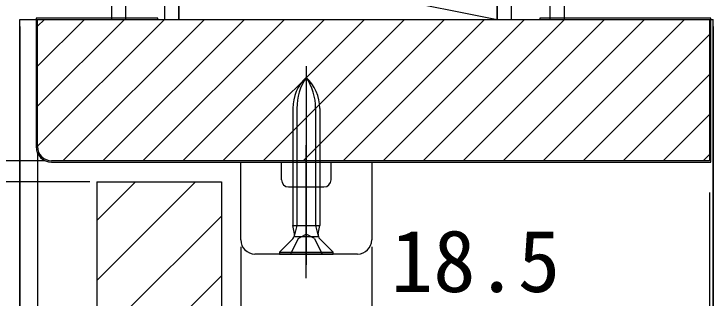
# Model space of a CAD drawing. Units: millimetres, scale not verified. Extents: x -525 to 525, y -783 to 779.
# Drawn here: x -427.7 to -328.9, y 390.3 to 430.5 of the extents above; entities that cross this region are included whole.
import ezdxf
from ezdxf.enums import TextEntityAlignment as Align

# ---------------------------------------------------------------- set-up
doc = ezdxf.new("R2010")
doc.units = ezdxf.units.MM
doc.header["$LTSCALE"] = 4
for name, color, linetype in [('0-4_YKK_12', 2, 'Continuous'), ('0-5_YKK_13', 4, 'Continuous'), ('0-7_YKK_D', 6, 'Continuous'), ('0-9_YSS_K', 3, 'Continuous'), ('0-A_YSS_KE', 3, 'Continuous')]:
    doc.layers.add(name, color=color, linetype=linetype)
doc.styles.add('ＭＳ ゴシック', font='')
doc.styles.get('ＭＳ ゴシック').set_extended_font_data('MS Gothic')

msp = doc.modelspace()

# ---------------------------------------------------------------- linework, layer by layer
at = {"layer": '0-4_YKK_12'}
for p, q in [((-426.903, 202.7), (-426.903, 429.7)), ((-426.903, 429.7), (-328.903, 429.7)), ((-328.903, 310.7), (-328.903, 429.7)), ((-416.003, 406.7), (-416.003, 310.7)), ((-416.003, 406.7), (-398.403, 406.7)), ((-416.003, 401.255), (-410.558, 406.7)), ((-416.003, 392.77), (-402.073, 406.7)), ((-398.403, 406.7), (-398.403, 310.7)), ((-416.003, 384.284), (-398.403, 401.884)), ((-416.003, 375.799), (-398.403, 393.399))]:
    msp.add_line(p, q, dxfattribs=at)
at = {"layer": '0-5_YKK_13'}
for p, q in [((-386.403, 423.098), (-386.403, 394.99)), ((-388.303, 417.119), (-388.303, 400.537)), ((-387.728, 417.119), (-387.728, 400.537)), ((-385.078, 417.119), (-385.078, 400.537)), ((-384.503, 417.119), (-384.503, 400.537)), ((-386.403, 393.111), (-386.403, 411.885)), ((-395.653, 398.5), (-395.653, 409.5)), ((-395.653, 409.5), (-389.903, 409.5)), ((-389.903, 407), (-389.903, 409.5)), ((-382.903, 407), (-382.903, 409.5)), ((-388.903, 406), (-383.903, 406)), ((-388.303, 400.537), (-384.503, 400.537)), ((-388.09, 399.349), (-388.303, 400.537)), ((-387.728, 400.537), (-388.1, 399.017)), ((-385.078, 400.537), (-384.706, 399.017)), ((-384.717, 399.349), (-384.503, 400.537)), ((-387.548, 398.716), (-386.403, 399.325)), ((-385.258, 398.716), (-386.403, 399.325)), ((-388.311, 398.642), (-390.203, 396.75)), ((-387.548, 398.716), (-388.653, 396.5)), ((-384.791, 398.937), (-388.016, 398.937)), ((-385.258, 398.716), (-384.153, 396.5)), ((-384.495, 398.642), (-382.603, 396.75)), ((-379.153, 396.5), (-393.653, 396.5)), ((-390.203, 396.75), (-382.603, 396.75)), ((-382.603, 396.5), (-382.603, 396.75))]:
    msp.add_line(p, q, dxfattribs=at)
for points in [[(-382.903, 409.5), (-377.153, 409.5), (-377.153, 398.5)], [(-390.203, 396.75), (-390.203, 396.5), (-382.603, 396.5)]]:
    msp.add_lwpolyline(points, dxfattribs=at)
for centre, radius, start, end in [((-382.303, 417.119), 6, 133.10467, 180), ((-379.824, 417.119), 7.904, 146.3423, 180), ((-390.503, 417.119), 6, 0, 46.89533), ((-392.982, 417.119), 7.904, 0, 33.6577), ((-388.903, 407), 1, 180, 270), ((-383.903, 407), 1, 270, 0), ((-388.877, 399.208), 0.8, 315, 10.18663), ((-383.929, 399.208), 0.8, 169.81337, 225), ((-393.653, 398.5), 2, 180, 270), ((-379.153, 398.5), 2, 270, 0)]:
    msp.add_arc(centre, radius, start, end, dxfattribs=at)
at = {"layer": '0-7_YKK_D'}
for p, q in [((-426.903, 428.7), (-426.903, 315.5)), ((-426.903, 428.7), (-426.903, 295.5)), ((-328.903, 428.7), (-328.903, 315.5)), ((-328.903, 428.7), (-328.903, 295.5)), ((-424.403, 410.7), (-424.403, 385.5)), ((-423.403, 409.7), (-478.483, 409.7)), ((-423.403, 409.7), (-478.483, 409.7)), ((-417.003, 406.7), (-478.483, 406.7)), ((-424.403, 406.7), (-424.403, 315.5)), ((-424.403, 406.7), (-424.403, 315.5)), ((-329.403, 405.2), (-329.403, 315.5)), ((-329.403, 405.2), (-329.403, 315.5)), ((-395.653, 397.5), (-395.653, 385.488)), ((-377.153, 397.5), (-377.153, 385.488))]:
    msp.add_line(p, q, dxfattribs=at)
at = {"layer": '0-9_YSS_K'}
for p, q in [((-413.903, 429.7), (-413.903, 490.279)), ((-411.903, 429.7), (-411.903, 490.279)), ((-406.403, 429.7), (-406.403, 490.279)), ((-404.403, 429.7), (-404.403, 490.279)), ((-359.403, 429.7), (-359.403, 490.279)), ((-357.403, 429.7), (-357.403, 490.279)), ((-351.903, 429.7), (-351.903, 490.279)), ((-349.903, 429.7), (-349.903, 490.279)), ((-404.403, 438.7), (-359.403, 429.7)), ((-404.403, 438.7), (-404.403, 429.7)), ((-359.403, 438.7), (-359.403, 429.7)), ((-424.403, 428.727), (-423.43, 429.7)), ((-424.403, 423.07), (-417.773, 429.7)), ((-424.403, 417.414), (-412.117, 429.7)), ((-424.403, 411.757), (-406.46, 429.7)), ((-420.803, 409.7), (-400.803, 429.7)), ((-415.146, 409.7), (-395.146, 429.7)), ((-413.903, 429.7), (-404.403, 429.7)), ((-409.489, 409.7), (-389.489, 429.7)), ((-404.403, 429.7), (-359.403, 429.7)), ((-403.832, 409.7), (-383.832, 429.7)), ((-398.175, 409.7), (-378.175, 429.7)), ((-392.519, 409.7), (-372.519, 429.7)), ((-386.862, 409.7), (-366.862, 429.7)), ((-381.205, 409.7), (-361.205, 429.7)), ((-375.548, 409.7), (-355.548, 429.7)), ((-369.891, 409.7), (-349.891, 429.7)), ((-364.234, 409.7), (-344.234, 429.7)), ((-359.403, 429.7), (-349.903, 429.7)), ((-358.577, 409.7), (-338.577, 429.7)), ((-352.921, 409.7), (-332.921, 429.7)), ((-347.264, 409.7), (-329.403, 427.561)), ((-341.607, 409.7), (-329.403, 421.904)), ((-335.95, 409.7), (-329.403, 416.247)), ((-330.293, 409.7), (-329.403, 410.59))]:
    msp.add_line(p, q, dxfattribs=at)
at = {"layer": '0-A_YSS_KE'}
for p, q in [((-424.603, 429.9), (-424.603, 411.7)), ((-407.403, 429.9), (-424.603, 429.9)), ((-407.403, 429.7), (-407.403, 429.9)), ((-353.403, 429.9), (-353.403, 429.7)), ((-424.403, 411.7), (-424.403, 429.7))]:
    msp.add_line(p, q, dxfattribs=at)
for points in [[(-422.403, 409.5), (-329.203, 409.5), (-329.203, 429.9), (-353.403, 429.9)], [(-424.403, 429.7), (-329.403, 429.7), (-329.403, 409.7), (-422.403, 409.7)]]:
    msp.add_lwpolyline(points, dxfattribs=at)
for radius in [2.2, 2]:
    msp.add_arc((-422.403, 411.7), radius, 180.00001, 269.99999, dxfattribs=at)

# ---------------------------------------------------------------- texts
at = {"layer": '0-7_YKK_D', "style": 'ＭＳ ゴシック'}
msp.add_text('18.5', height=8.798, dxfattribs=at).set_placement((-374.444, 388.488), align=Align.BOTTOM_LEFT)

doc.saveas('drawing.dxf')
